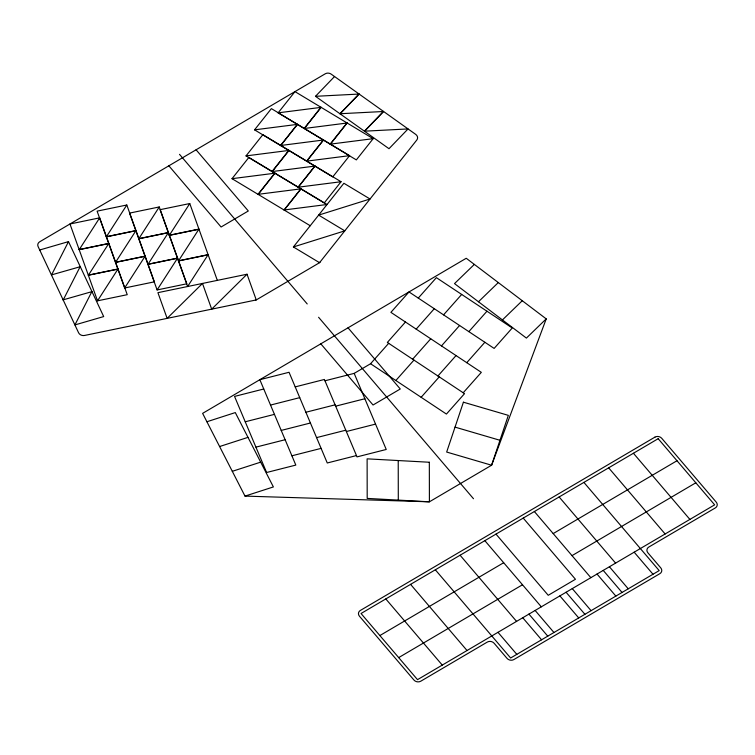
<?xml version="1.0" encoding="UTF-8"?>
<svg xmlns="http://www.w3.org/2000/svg" width="755" height="755" viewBox="0 0 755 755"><rect width="100%" height="100%" fill="white"/><g stroke="black" fill="none" stroke-linecap="round" stroke-linejoin="round"><path stroke-width="1.13" d="M546.224 318.884L491.599 465.222L429.406 501.811L244.998 496.101L202.614 413.363L466.241 258.267L546.224 318.884L526.395 338.089L454.51 283.606L474.338 264.41M51.482 275.056L68.497 241.619L103.69 316.572L74.905 324.933L91.921 291.496M63.193 299.99L80.209 266.562M99.669 217.846L69.97 223.99L97.527 300.83L127.236 294.686L99.669 217.846L79.19 249.697L108.89 243.544M126.812 205.001L97.102 211.145L124.66 287.985L154.369 281.841L126.812 205.001L106.323 236.853L136.032 230.7M97.527 300.83L118.016 268.978L88.307 275.131M159.258 206.955L129.549 213.108L157.106 289.948L186.815 283.795L159.258 206.955L138.769 238.806L168.478 232.663M124.66 287.985L145.149 256.134L115.449 262.287M217.327 280.379L189.769 203.539L169.28 235.39L198.99 229.237M157.106 289.948L177.595 258.097L147.895 264.241M254.548 129.851L271.385 108.616L349.574 155.662L332.747 176.897L254.548 129.851L297.536 124.358L280.709 145.583M278.142 112.844L294.969 91.619L373.168 138.665L356.341 159.9L278.142 112.844L321.13 107.352L304.303 128.586M246.026 155.907L262.853 134.683L341.052 181.728L324.225 202.963L246.026 155.907L289.014 150.415L272.187 171.649M310.22 225.726L232.021 178.68L248.857 157.446L327.047 204.492L284.059 209.984L300.896 188.759M297.404 124.273L280.567 145.498L323.555 140.005L306.728 161.24M320.988 107.267L304.161 128.501L347.149 123.008L330.322 144.243M288.872 150.33L272.045 171.564L315.033 166.072L298.206 187.306M274.877 173.103L258.04 194.337L301.028 188.844L284.201 210.069M258.182 194.412L275.009 173.188L232.021 178.68M323.423 139.93L306.596 161.155L349.574 155.662M347.007 122.923L330.18 144.158L373.168 138.665M314.892 165.987L298.065 187.221L341.052 181.728M293.393 246.96L343.884 183.267L370.035 198.999L318.638 215.109L344.79 230.851L293.393 246.96L319.544 262.693L416.836 139.968A4.907 4.124 11 0 0 415.712 134.39L331.209 74.15A4.907 4.124 11 0 0 325.263 73.792L39.675 241.808A4.907 4.124 11 0 0 38.118 246.592L78.577 332.747A4.907 4.124 11 0 0 84.541 335.465L256.256 299.933L247.036 274.225L157.918 292.666L167.138 318.374L202.482 283.446L211.693 309.154L247.036 274.225M418.279 298.083L436.39 277.661L512.249 327.991L494.138 348.414L409.012 291.94L390.901 312.353L481.322 372.347L463.211 392.77M405.463 322.017L387.353 342.44L464.533 393.648L446.422 414.061L370.563 363.74L354.18 373.376L324.971 380.794M370.563 363.74L388.674 343.317M416.184 329.133L434.295 308.71M443.562 314.863L461.673 294.441M412.636 359.22L430.746 338.797M395.846 380.511L413.957 360.097M441.477 345.913L459.587 325.49M468.855 331.634L486.966 311.211M437.928 375.99L456.039 355.567M421.139 397.29L439.25 376.868M466.76 362.683L484.87 342.26M383.464 111.4L364.42 131.181L408.049 128.935L389.004 148.707L315.496 96.31L334.541 76.529M359.002 93.969L339.958 113.741L383.597 111.495L364.542 131.276M340.09 113.835L359.135 94.054L315.496 96.31M478.472 301.764L498.3 282.568M502.434 319.922L522.262 300.726M379.869 635.559L503.67 562.72M553.198 533.577L676.999 460.739M398.687 657.605L522.498 584.766M572.016 555.633L695.827 482.794M206.908 421.743L235.296 412.579L273.385 486.937L244.998 496.101M219.601 446.535L247.999 437.362M232.295 471.318L260.692 462.145M39.713 249.99L68.497 241.619M51.415 274.924L80.275 266.694M63.127 299.858L91.978 291.628M263.759 388.995L234.55 396.413L266.6 472.507L295.818 465.089L259.843 379.699L289.052 372.281L327.264 462.985L356.473 455.567M295.205 386.89L324.414 379.463L357.03 456.888L386.239 449.47L354.18 373.376M270.526 405.067L299.735 397.64M245.233 421.781L274.442 414.363M305.888 412.249L335.097 404.831M335.664 406.162L364.873 398.744M281.209 430.425L310.418 423.008M255.917 447.139L285.126 439.721M316.581 437.617L345.79 430.199M346.347 431.53L375.556 424.102M291.902 455.793L321.111 448.376M189.769 203.539L160.069 209.682L187.627 286.523L208.116 254.671L178.406 260.824M106.276 236.721L135.985 230.568L115.496 262.419L145.196 256.275M79.133 249.556L108.843 243.412L88.354 275.264L118.063 269.12M138.722 238.674L168.431 232.531L147.942 264.382L177.642 258.229M169.233 235.249L198.942 229.105L178.454 260.956L208.163 254.803M455.038 427.122L499.97 440.288M633.417 453.264L689.891 519.412M608.653 467.826L665.127 533.983M583.898 482.398L659.191 570.601L510.616 658.001L435.333 569.798M634.172 552.188L652.999 574.244M559.134 496.96L615.599 563.117M609.417 566.76L628.235 588.806M603.226 570.402L622.044 592.448M597.035 574.036L615.853 596.091M534.37 511.531L590.844 577.679M523.224 518.09L575.452 579.274L548.234 595.299L495.997 534.106M572.271 588.607L591.09 610.663M196.083 149.792L248.31 210.985L221.092 227L168.856 165.807M348.036 327.812L400.273 388.995L373.045 405.01L320.809 343.827M566.08 592.25L584.908 614.296M559.889 595.893L578.717 617.939M179.511 154.341L307.219 303.954M318.582 317.26L473.498 498.734M484.852 540.665L541.316 606.822M535.125 610.455L553.953 632.511M528.934 614.098L547.762 636.154M522.753 617.741L541.571 639.796M460.088 555.236L516.562 621.384M497.989 632.312L516.807 654.359M410.569 584.37L467.034 650.517M385.805 598.942L442.279 665.089M398.225 460.55L398.3 500.103M320.016 262.108A4.907 4.124 11 0 1 318.855 263.099L256.945 299.527A4.907 4.124 11 0 1 255.435 300.103M463.41 402.198L446.667 452.047L491.599 465.222L508.341 415.363L463.41 402.198M654.915 437.145L360.371 610.436A4.907 4.124 11 0 0 359.437 616.184L413.938 680.028A4.907 4.124 11 0 0 420.78 681.199L487.286 642.08A4.907 4.124 11 0 1 494.129 643.251L507.039 658.379A4.907 4.124 11 0 0 513.891 659.549L659.861 573.668A4.907 4.124 11 0 0 660.795 567.92L647.884 552.792A4.907 4.124 11 0 1 648.819 547.045L715.325 507.917A4.907 4.124 11 0 0 716.259 502.16L661.758 438.325A4.907 4.124 11 0 0 654.915 437.145M658.181 438.693L361.041 613.504L417.515 679.66L714.645 504.84L658.181 438.693M429.331 462.249L367.119 458.842L367.194 498.404L429.406 501.811L429.331 462.249"/></g></svg>
